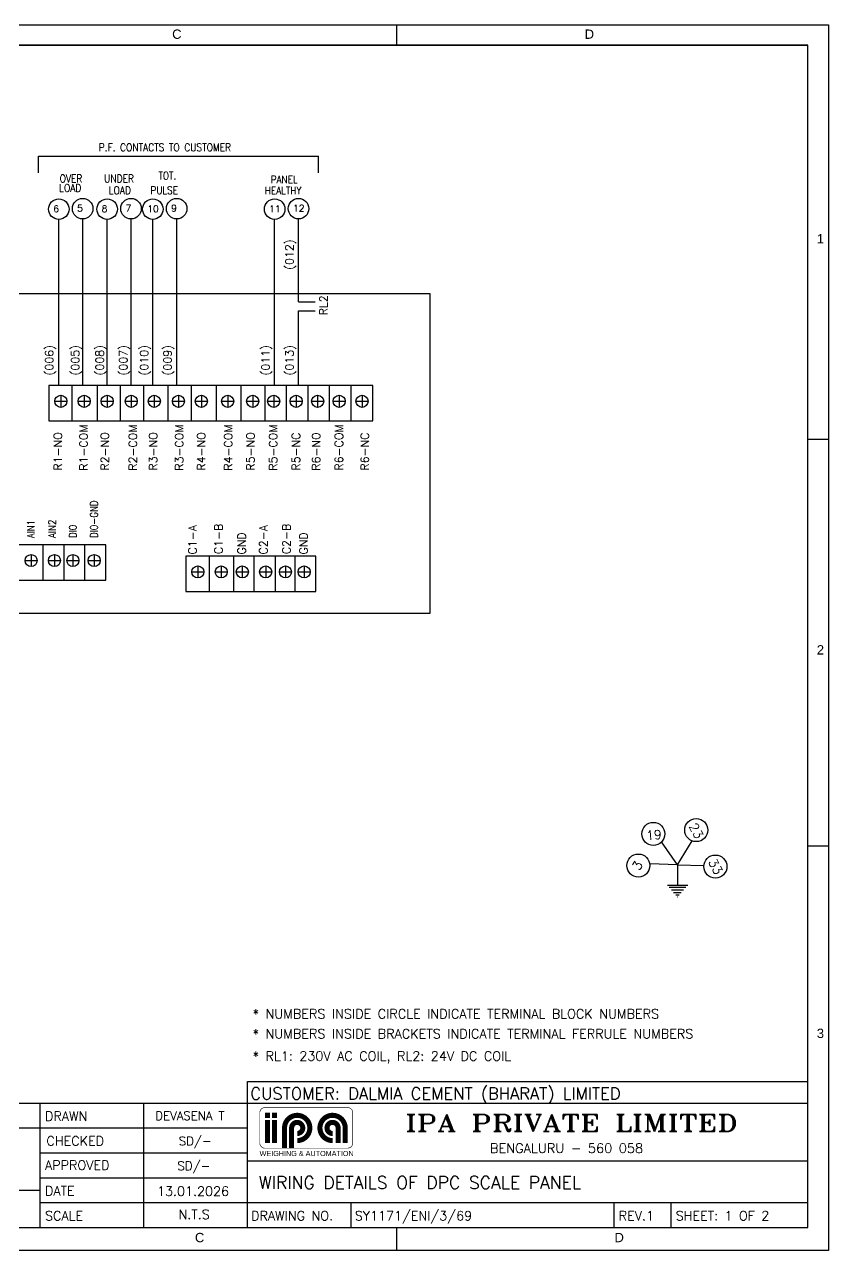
# Model space of a CAD drawing. Header units: inches. Extents: x 784 to 2184505, y 7 to 371504.
# Drawn here: x 1078380 to 1138371, y 275330 to 366831 of the extents above; entities that cross this region are included whole.
import ezdxf

# ---------------------------------------------------------------- set-up
doc = ezdxf.new("R2010")
doc.units = ezdxf.units.IN
doc.header["$MEASUREMENT"] = 0
doc.layers.add('Object', color=2, linetype='Continuous', lineweight=30)
doc.layers.add('SHEET', color=10, linetype='Continuous')
doc.styles.add('R_RomanS', font='romans.shx', dxfattribs={"width": 0.85})
doc.styles.add('ROMAMC', font='romanc.shx', dxfattribs={"height": 7})
doc.styles.add('ROMANC', font='romanc.shx', dxfattribs={"height": 5})
doc.styles.add('ROMAND', font='romand', dxfattribs={"height": 3})
doc.styles.add('ROMANS', font='romans')
doc.styles.add('ROMANT', font='romant', dxfattribs={"width": 1.3, "height": 4})
doc.styles.get("Standard").update_dxf_attribs({"font": 'arial.ttf'})

msp = doc.modelspace()

# ---------------------------------------------------------------- linework, layer by layer
for p, q in [((1079413.24843, 356999.39984, 8472.23936), (1100306.19249, 356999.39984, 8472.23936)), ((1098826.03796, 346129.07798, 4788732.06887), (1100069.87066, 346129.07798, 4788732.06887)), ((1098826.03796, 345455.15113, 4788732.06887), (1100069.87066, 345455.15113, 4788732.06887)), ((1081918.70824, 339880.27502, 6673.9574), (1081918.70824, 337245.35789, 6673.9574)), ((1083800.63924, 339880.27502, 6673.9574), (1083800.63924, 337245.35789, 6673.9574)), ((1085528.11988, 339880.27502, 6673.9574), (1085528.11988, 337245.35789, 6673.9574)), ((1087257.5606, 339880.27502, 6673.9574), (1087257.5606, 337245.35789, 6673.9574)), ((1089072.71704, 339880.27502, 6673.9574), (1089072.71704, 337245.35789, 6673.9574)), ((1090824.23652, 339880.27502, 6673.9574), (1090824.23652, 337245.35789, 6673.9574)), ((1092668.61287, 339880.27502, 6673.9574), (1092668.61287, 337245.35789, 6673.9574)), ((1094517.4316, 339880.27502, 6673.9574), (1094517.4316, 337245.35789, 6673.9574)), ((1096305.87821, 339880.27502, 6673.9574), (1096305.87821, 337245.35789, 6673.9574)), ((1097910.49365, 339880.27502, 6673.9574), (1097910.49365, 337245.35789, 6673.9574)), ((1099515.10909, 339880.27502, 6673.9574), (1099515.10909, 337245.35789, 6673.9574)), ((1101119.72453, 339880.27502, 6673.9574), (1101119.72453, 337245.35789, 6673.9574)), ((1102724.33997, 339880.27502, 6673.9574), (1102724.33997, 337245.35789, 6673.9574)), ((1080633.52605, 338710.36719, 2121632.24055), (1081536.14472, 338710.36719, 2121632.24055)), ((1081084.83538, 339161.67653, 2121632.24055), (1081084.83538, 338259.05786, 2121632.24055)), ((1082376.86506, 338710.36719, 2121632.24055), (1083279.48373, 338710.36719, 2121632.24055)), ((1082828.17439, 339161.67653, 2121632.24055), (1082828.17439, 338259.05786, 2121632.24055)), ((1084095.61164, 338710.36719, 2121632.24055), (1084998.23032, 338710.36719, 2121632.24055)), ((1084546.92098, 339161.67653, 2121632.24055), (1084546.92098, 338259.05786, 2121632.24055)), ((1085892.37031, 338710.36719, 2121632.24055), (1086794.98898, 338710.36719, 2121632.24055)), ((1086343.67965, 339161.67653, 2121632.24055), (1086343.67965, 338259.05786, 2121632.24055)), ((1087612.20442, 338710.36719, 2121632.24055), (1088514.82309, 338710.36719, 2121632.24055)), ((1088063.51375, 339161.67653, 2121632.24055), (1088063.51375, 338259.05786, 2121632.24055)), ((1089410.41463, 338710.36719, 2121632.24055), (1090313.0333, 338710.36719, 2121632.24055)), ((1089861.72396, 339161.67653, 2121632.24055), (1089861.72396, 338259.05786, 2121632.24055)), ((1091122.3677, 338710.36719, 2121632.24055), (1092024.98637, 338710.36719, 2121632.24055)), ((1091573.67704, 339161.67653, 2121632.24055), (1091573.67704, 338259.05786, 2121632.24055)), ((1093087.3486, 338710.36719, 2121632.24055), (1093989.96727, 338710.36719, 2121632.24055)), ((1093538.65794, 339161.67653, 2121632.24055), (1093538.65794, 338259.05786, 2121632.24055)), ((1094954.22056, 338710.36719, 2121632.24055), (1095856.83923, 338710.36719, 2121632.24055)), ((1095405.52989, 339161.67653, 2121632.24055), (1095405.52989, 338259.05786, 2121632.24055)), ((1096520.72114, 338710.36719, 2121632.24055), (1097423.33981, 338710.36719, 2121632.24055)), ((1096972.03047, 339161.67653, 2121632.24055), (1096972.03047, 338259.05786, 2121632.24055)), ((1098197.28559, 338710.36719, 2121632.24055), (1099099.90426, 338710.36719, 2121632.24055)), ((1098648.59492, 339161.67653, 2121632.24055), (1098648.59492, 338259.05786, 2121632.24055)), ((1099801.90103, 338710.36719, 2121632.24055), (1100704.5197, 338710.36719, 2121632.24055)), ((1100253.21036, 339161.67653, 2121632.24055), (1100253.21036, 338259.05786, 2121632.24055)), ((1101406.51647, 338710.36719, 2121632.24055), (1102309.13514, 338710.36719, 2121632.24055)), ((1101857.8258, 339161.67653, 2121632.24055), (1101857.8258, 338259.05786, 2121632.24055)), ((1103113.36756, 338710.36719, 2121632.24055), (1104015.98623, 338710.36719, 2121632.24055)), ((1103564.6769, 339161.67653, 2121632.24055), (1103564.6769, 338259.05786, 2121632.24055)), ((1092150.28109, 327142.87856, -92505.36388), (1092150.28109, 324507.96143, -92505.36388)), ((1093965.43753, 327142.87856, -92505.36388), (1093965.43753, 324507.96143, -92505.36388)), ((1095503.27841, 327142.87856, -92505.36388), (1095503.27841, 324507.96143, -92505.36388)), ((1097076.41399, 327142.87856, -92505.36388), (1097076.41399, 324507.96143, -92505.36388)), ((1098548.20874, 327142.87856, 2022452.91926), (1098548.20874, 324507.96143, 2022452.91926)), ((1090865.0989, 325972.97073, 2022452.91926), (1091767.71757, 325972.97073, 2022452.91926)), ((1091316.40824, 326424.28007, 2022452.91926), (1091316.40824, 325521.6614, 2022452.91926)), ((1092608.43791, 325972.97073, 2022452.91926), (1093511.05659, 325972.97073, 2022452.91926)), ((1093059.74725, 326424.28007, 2022452.91926), (1093059.74725, 325521.6614, 2022452.91926)), ((1094180.28046, 325972.97073, 2022452.91926), (1095082.89913, 325972.97073, 2022452.91926)), ((1094631.58979, 326424.28007, 2022452.91926), (1094631.58979, 325521.6614, 2022452.91926)), ((1095923.61947, 325972.97073, 2022452.91926), (1096826.23814, 325972.97073, 2022452.91926)), ((1096374.92881, 326424.28007, 2022452.91926), (1096374.92881, 325521.6614, 2022452.91926)), ((1097395.91303, 325972.97073, 2022452.91926), (1098298.5317, 325972.97073, 2022452.91926)), ((1097847.22237, 326424.28007, 2022452.91926), (1097847.22237, 325521.6614, 2022452.91926)), ((1098798.34637, 325972.97073, 4137411.2024), (1099700.96504, 325972.97073, 4137411.2024)), ((1099249.65571, 326424.28007, 4137411.2024), (1099249.65571, 325521.6614, 4137411.2024))]:
    msp.add_line(p, q)
at = {"color": 0}
for p, q in [((1079413.24843, 355756.80538, 8472.23936), (1079413.24843, 356999.39984, 8472.23936)), ((1100306.19249, 355756.80538, 8472.23936), (1100306.19249, 356999.39984, 8472.23936)), ((1080936.82947, 339880.27502, 4788732.06887), (1080936.82947, 352285.64172, 4788732.06887)), ((1082718.74641, 339880.27502, 4788732.06887), (1082718.74641, 352324.67468, 4788732.06887)), ((1084546.39028, 339880.27502, 4788732.06887), (1084546.39028, 352285.64172, 4788732.06887)), ((1086328.30722, 339880.27502, 4788732.06887), (1086328.30722, 352324.67468, 4788732.06887)), ((1087951.56045, 339880.27502, 4788732.06887), (1087951.56045, 352285.64172, 4788732.06887)), ((1089733.47739, 339880.27502, 4788732.06887), (1089733.47739, 352324.67468, 4788732.06887)), ((1097044.12102, 339880.27502, 4788732.06887), (1097044.12102, 352285.64172, 4788732.06887)), ((1098826.03796, 346129.07798, 4788732.06887), (1098826.03796, 352324.67468, 4788732.06887)), ((1098826.03796, 339880.27502, 4788732.06887), (1098826.03796, 345455.15113, 4788732.06887)), ((1079739.11149, 327990.70075, -1041162.94866), (1079739.11149, 325358.02401, -1041162.94866)), ((1081325.52454, 327990.70075, 1071997.05253), (1081325.52454, 325358.02401, 1071997.05253)), ((1082862.05784, 327990.70075, 1071997.05253), (1082862.05784, 325358.02401, 1071997.05253)), ((1078417.23845, 326821.78766, 1071997.05253), (1079319.08965, 326821.78766, 1071997.05253)), ((1078868.16405, 327272.71326, 1071997.05253), (1078868.16405, 326370.86206, 1071997.05253)), ((1080159.09515, 326821.78766, 1071997.05253), (1081060.94636, 326821.78766, 1071997.05253)), ((1080610.02076, 327272.71326, 1071997.05253), (1080610.02076, 326370.86206, 1071997.05253)), ((1081540.18479, 326821.78766, 3185157.05371), (1082442.036, 326821.78766, 3185157.05371)), ((1081991.11039, 327272.71326, 3185157.05371), (1081991.11039, 326370.86206, 3185157.05371)), ((1083126.59784, 326821.78766, 5298317.0549), (1084028.44904, 326821.78766, 5298317.0549)), ((1083577.52344, 327272.71326, 5298317.0549), (1083577.52344, 326370.86206, 5298317.0549)), ((1127114.11327, 304122.53449, 6061.45786), (1125914.1224, 305821.14104, 6061.45786)), ((1127114.11327, 304122.53449, 6061.45786), (1128193.05463, 305900.49059, 6061.45786)), ((1127114.11327, 304122.53449, 6061.45786), (1125035.3943, 304187.10808, 6061.45786)), ((1127114.11327, 304122.53449, 6061.45786), (1127114.11327, 302598.2679, 6061.45786)), ((1127114.11327, 304122.53449, 6061.45786), (1129075.65208, 304062.34888, 6061.45786)), ((1126352.34088, 302598.2679, 6061.45786), (1127875.88567, 302598.2679, 6061.45786)), ((1126352.34088, 302598.2679, 6061.45786), (1127875.88567, 302598.2679, 6061.45786)), ((1126493.30557, 302435.46507, 6061.45786), (1127726.96217, 302435.46507, 6061.45786)), ((1126648.50707, 302256.21985, 6061.45786), (1127562.99804, 302256.21985, 6061.45786)), ((1126818.48951, 302059.90385, 6061.45786), (1127383.41845, 302059.90385, 6061.45786)), ((1126973.6927, 301880.65667, 6061.45786), (1127219.45254, 301880.65667, 6061.45786)), ((1127071.10387, 301718.48224, 6061.45786), (1127114.11327, 301718.48224, 6061.45786))]:
    msp.add_line(p, q, dxfattribs=at)
for points, elevation in [([(1108650.83418, 346742.40302), (1038633.32794, 346742.40302), (1038633.32794, 322898.47982), (1108650.83418, 322898.47982)], 6673.9574), ([(1104380.18142, 339880.27502), (1080196.37899, 339880.27502), (1080196.37899, 337245.35789), (1104380.18142, 337245.35789)], 2121632.24055), ([(1100121.34432, 327142.87856), (1090427.95184, 327142.87856), (1090427.95184, 324507.96143), (1100121.34432, 324507.96143)], 2022452.91926)]:
    msp.add_lwpolyline(points, close=True, dxfattribs=dict(elevation=elevation))
at = {"color": 0, "elevation": 1071997.05253}
msp.add_lwpolyline([(1084448.47089, 327990.70075), (1074668.10031, 327990.70075), (1074668.10031, 325358.02401), (1084448.47089, 325358.02401)], close=True, dxfattribs=at)
for centre in [(1081084.83538, 338710.36719, 2121632.24055), (1082828.17439, 338710.36719, 2121632.24055), (1084546.92098, 338710.36719, 2121632.24055), (1086343.67965, 338710.36719, 2121632.24055), (1088063.51375, 338710.36719, 2121632.24055), (1089861.72396, 338710.36719, 2121632.24055), (1091573.67704, 338710.36719, 2121632.24055), (1093538.65794, 338710.36719, 2121632.24055), (1095405.52989, 338710.36719, 2121632.24055), (1096972.03047, 338710.36719, 2121632.24055), (1098648.59492, 338710.36719, 2121632.24055), (1100253.21036, 338710.36719, 2121632.24055), (1101857.8258, 338710.36719, 2121632.24055), (1103564.6769, 338710.36719, 2121632.24055), (1091316.40824, 325972.97073, 2022452.91926), (1093059.74725, 325972.97073, 2022452.91926), (1094631.58979, 325972.97073, 2022452.91926), (1096374.92881, 325972.97073, 2022452.91926), (1097847.22237, 325972.97073, 2022452.91926), (1099249.65571, 325972.97073, 4137411.2024)]:
    msp.add_circle(centre, 451.30934)
at = {"color": 0}
for centre in [(1078868.16405, 326821.78766, 1071997.05253), (1080610.02076, 326821.78766, 1071997.05253), (1081991.11039, 326821.78766, 3185157.05371), (1083577.52344, 326821.78766, 5298317.0549)]:
    msp.add_circle(centre, 450.9256, dxfattribs=at)
at = {"layer": 'SHEET', "color": 0, "linetype": 'Continuous'}
for p, q in [((1106168.48899, 365289.619, 12132.91572), (1106168.48899, 366830.97488, 12132.91572)), ((1138366.29837, 335847.03439, 12132.91572), (1136823.02903, 335847.28059, 12132.91572))]:
    msp.add_line(p, q, dxfattribs=at)
at = {"layer": 'SHEET', "color": 124, "linetype": 'Continuous', "true_color": 0x00a183}
for p, q in [((1016062.71979, 365289.619, 12132.91572), (1136823.02903, 365289.619, 12132.91572)), ((1016062.71979, 365289.619, 12132.91572), (1136823.02903, 365289.619, 12132.91572)), ((1016062.71979, 365289.619, 12132.91572), (1136823.02903, 365289.619, 12132.91572)), ((1136823.02903, 365289.619, 12132.91572), (1016062.71979, 365289.619, 12132.91572)), ((1136823.02903, 277041.70071, 12132.91572), (1136823.02903, 365289.619, 12132.91572)), ((1138361.4574, 305502.13656, 12132.91572), (1136823.02903, 305502.38199, 12132.91572)), ((1095021.38352, 286330.95527, 12132.91572), (1095021.38352, 287947.89741, 12132.91572)), ((1095021.38352, 287947.89741, 12132.91572), (1136823.02903, 287947.89741, 12132.91572)), ((1095021.38352, 286330.95527, 12132.91572), (1095021.38352, 287947.89741, 12132.91572)), ((1016062.71979, 286330.95527, 12132.91572), (1136823.02903, 286330.95527, 12132.91572)), ((1016062.71979, 286330.95527, 12132.91572), (1136823.02903, 286330.95527, 12132.91572)), ((1079539.2926, 277041.70071, 12132.91572), (1079539.2926, 286330.95527, 12132.91572)), ((1087280.33806, 277041.70071, 12132.91572), (1087280.33806, 286330.95527, 12132.91572)), ((1095021.38352, 277041.70071, 12132.91572), (1095021.38352, 286330.95527, 12132.91572)), ((1065605.41076, 284473.10436, 12132.91572), (1095021.38352, 284473.10436, 12132.91572)), ((1079539.2926, 282615.25345, 12132.91572), (1095021.38352, 282615.25345, 12132.91572)), ((1095021.38352, 282022.24211, 12132.91572), (1136823.02903, 282022.24211, 12132.91572)), ((1079539.2926, 280757.40254, 12132.91572), (1095021.38352, 280757.40254, 12132.91572)), ((1065605.41076, 279828.47708, 12132.91572), (1079539.2926, 279828.47708, 12132.91572)), ((1079539.2926, 278899.55162, 12132.91572), (1136823.02903, 278899.55162, 12132.91572)), ((1102762.42899, 277041.70071, 12132.91572), (1102762.42899, 278899.55162, 12132.91572)), ((1122390.95633, 277041.70071, 12132.91572), (1122390.95633, 278899.55162, 12132.91572)), ((1126640.79405, 277041.70071, 12132.91572), (1126640.79405, 278899.55162, 12132.91572)), ((1016062.71979, 277041.70071, 12132.91572), (1136823.02903, 277041.70071, 12132.91572)), ((1106168.48899, 275329.78858, 12132.91572), (1106168.48899, 277041.70071, 12132.91572))]:
    msp.add_line(p, q, dxfattribs=at)
at = {"layer": 'SHEET', "color": 124, "linetype": 'Continuous', "true_color": 0x00a183, "elevation": 12132.91572}
msp.add_lwpolyline([(1138371.23812, 275329.78858), (1009869.88342, 275329.78858), (1009869.88342, 366811.21585), (1138371.23812, 366811.21585)], close=True, dxfattribs=at)
at = {"layer": 'SHEET', "color": 4, "linetype": 'Continuous', "const_width": 45.25582}
msp.add_lwpolyline([(1102494.89918, 285995.31666), (1096316.27323, 285995.31666, 0.4142135624), (1095939.14141, 285618.18484), (1095939.14141, 283343.84328, 0.4142135624), (1096316.27323, 282966.71147), (1102494.89918, 282966.71147, 0.4142135624), (1102872.031, 283343.84328), (1102872.031, 285618.18484, 0.4142135624)], format="xyb", close=True, dxfattribs=at)
at = {"layer": 'SHEET', "color": 4, "linetype": 'Continuous', "const_width": 377.13182}
for points in [[(1096501.18776, 285229.35201), (1096501.18776, 285606.48383)], [(1097029.1723, 285229.35201), (1097029.1723, 285606.48383)], [(1096501.18776, 283343.69293), (1096501.18776, 285078.49929)], [(1097029.1723, 283343.69293), (1097029.1723, 285078.49929)], [(1097783.43594, 282966.56111), (1097783.43594, 284475.08838)]]:
    msp.add_lwpolyline(points, dxfattribs=at)
for points in [[(1097783.43594, 284475.08838, -2.4142135624), (1098726.26548, 283532.25884, 0.048516246)], [(1102309.01775, 283343.69293), (1102309.01775, 284475.08838, 2.4142135624), (1101366.18821, 283532.25884, 0.362037375)], [(1098311.42048, 282966.56111), (1098311.42048, 284475.08838, -2.4142135624), (1098726.26548, 284060.24338, 1.7118172848)], [(1101781.0332, 283343.69293), (1101781.0332, 284475.08838, 2.4142135624), (1101366.18821, 284060.24338, 0.3121925891)]]:
    msp.add_lwpolyline(points, format="xyb", dxfattribs=at)
at = {"layer": 'SHEET', "color": 0}
for centre, radius in [((1080936.82947, 353051.08008, 4788732.06887), 765.43836), ((1082718.74641, 353090.11303, 4788732.06887), 765.43836), ((1084546.39028, 353051.08008, 4788732.06887), 765.43836), ((1086328.30722, 353090.11303, 4788732.06887), 765.43836), ((1087951.56045, 353051.08008, 4788732.06887), 765.43836), ((1089733.47739, 353090.11303, 4788732.06887), 765.43836), ((1097044.12102, 353051.08008, 4788732.06887), 765.43836), ((1098826.03796, 353090.11303, 4788732.06887), 765.43836), ((1128501.73728, 306703.12826, 6061.45786), 859.94896), ((1125301.23994, 306424.37178, 6061.45786), 859.94896), ((1124184.74951, 304060.95077, 6061.45786), 859.94896), ((1129932.18371, 303985.76056, 6061.45786), 859.94896)]:
    msp.add_circle(centre, radius, dxfattribs=at)

# ---------------------------------------------------------------- texts
at = {"color": 0, "linetype": 'Continuous', "style": 'R_RomanS', "width": 0.85}
for s, height, p in [('P.F. CONTACTS TO CUSTOMER', 581.3829712, (1083923.67866, 357366.3061, 3741398.33276)), ('OVER ', 581.382971, (1080999.97503, 355044.02639, 4642432.86963)), ('UNDER', 581.382971, (1084320.08035, 355044.02639, 4642432.86963)), ('TOT.', 567.317254, (1088375.1384, 355264.98878, 4595747.6387)), ('PANEL', 567.317254, (1096753.06302, 354979.50955, 4595747.6387)), ('LOAD', 581.382971, (1080961.40399, 354346.18193, 4642432.86963)), ('LOAD', 581.382971, (1084663.65354, 354170.35883, 4642433.62093)), ('PULSE', 567.317254, (1087782.75172, 354175.3892, 4595747.6387)), ('HEALTHY', 567.317254, (1096311.20294, 354157.87583, 4595747.6387))]:
    msp.add_text(s, height=height, dxfattribs=at).set_placement(p)
at = {"color": 0, "linetype": 'Continuous', "style": 'ROMANC'}
for s, height, p in [('6', 498.21284, (1080527.1962, 352828.97807, 4640364.17686)), ('5', 498.21284, (1082309.11314, 352868.01102, 4640364.17686)), ('8', 498.21284, (1084136.75701, 352828.97807, 4640364.17686)), ('7', 498.21284, (1085918.67395, 352868.01102, 4640364.17686)), ('10', 498.212836, (1087541.92718, 352828.97807, 4640364.17686)), ('9', 498.21284, (1089323.84412, 352868.01102, 4640364.17686)), ('11', 498.212836, (1096634.48775, 352828.97807, 4640364.17686)), ('12', 498.212836, (1098416.40469, 352868.01102, 4640364.17686))]:
    msp.add_text(s, height=height, dxfattribs=at).set_placement(p)
at = {"color": 0, "style": 'R_RomanS', "width": 0.85}
for s, p in [('DI0-GND', (1083841.32076, 328509.37782, 1072020.60599)), ('AIN1', (1079120.41822, 328486.86502, 1072020.60599)), ('AIN2', (1080718.37442, 328509.37782, 1072020.60599)), ('DI0', (1082254.90771, 328509.37782, 1072020.60599))]:
    msp.add_text(s, height=552.578346, rotation=90, dxfattribs=at).set_placement(p)
at = {"color": 0, "style": 'ROMAND'}
for s, height, p in [('CUSTOMER: DALMIA CEMENT (BHARAT) LIMITED', 891.4686096, (1095233.79382, 286595.20579, 9781.55083)), ('DRAWN', 696.694092, (1079911.33635, 285005.53217, 12132.91572)), ('DEVASENA T', 643.056664, (1088139.06539, 285064.74342, 12132.91572)), ('CHECKED', 696.694092, (1080016.45792, 283156.55937, 12132.91572)), ('SD/-', 643.056664, (1089890.51993, 283177.99599, 12132.91572)), ('APPROVED', 696.694092, (1079911.33635, 281350.66203, 12132.91572)), ('SD/-', 643.056664, (1089791.8509, 281325.30902, 12132.91572)), ('DATE', 696.694092, (1079911.33635, 279436.41849, 12132.91572)), ('13.01.2026', 697.03662, (1088263.51545, 279411.83208, 12132.91572)), ('WIRING DETAILS OF DPC SCALE PANEL', 938.3880101, (1095857.29928, 279930.52518, 12015.34748)), ('SCALE', 696.694092, (1079911.33635, 277574.88392, 12132.91572)), ('N.T.S', 696.694092, (1089869.13131, 277673.24611, 12132.91572)), ('DRAWING NO.', 696.6940917, (1095286.87722, 277574.12852, 12132.91572)), ('SY1171/ENI/3/69', 696.6940917, (1103027.92268, 277574.12852, 12132.91572)), ('REV.1', 696.694092, (1122719.65107, 277574.12852, 12132.91572)), ('SHEET: 1 OF 2', 696.6940917, (1126969.48879, 277574.12852, 12132.91572))]:
    msp.add_text(s, height=height, dxfattribs=at).set_placement(p)
at = {"color": 4, "style": 'ROMANT', "width": 1.3}
msp.add_text('IPA PRIVATE LIMITED', height=1258.2536029, dxfattribs=at).set_placement((1106802.79842, 284213.80357, 424861.84625))
at = {"color": 4, "style": 'ROMAND'}
msp.add_text('BENGALURU - 560 058', height=707.7676516, dxfattribs=at).set_placement((1113107.12139, 282605.9651, 424861.84625))
at = {"layer": 'Object', "color": 7, "insert": (1092183.34137, 282760.84914), "char_height": 385.1902062, "width": 14498.5023624, "attachment_point": 1, "style": 'ROMANS'}
msp.add_mtext('\\pxqc;{\\fArial|b0|i0|c0|p0;\\C4;WEIGHING & AUTOMATION}', dxfattribs=at)
at = {"layer": 'SHEET', "color": 0, "linetype": 'Continuous'}
for s, p in [('C', (1089394.80246, 365762.5972, 12132.91572)), ('D', (1120177.78111, 365762.5972, 12132.91572)), ('1', (1137500.16414, 350493.66358, 12132.91572)), ('2', (1137500.16414, 319811.4431, 12132.91572)), ('3', (1137500.16414, 291188.43216, 12132.91572)), ('C', (1091093.34376, 275946.71886, 12132.91572)), ('D', (1122403.30123, 275946.71842, 12132.91572))]:
    msp.add_text(s, height=696.69409, dxfattribs=at).set_placement(p)
at = {"layer": 'SHEET', "color": 0, "linetype": 'Continuous', "style": 'ROMAMC'}
for s, p in [('(012)', (1098450.53602, 348527.47599, -2368041.22243)), ('RL2', (1100989.12219, 345126.26346, -2368041.22243)), ('(006)', (1080529.37439, 340640.60635, -2405272.6295)), ('(005)', (1082461.63083, 340640.60635, -2405272.6295)), ('(008)', (1084289.88379, 340640.60635, -2368041.22243)), ('(007)', (1086052.05669, 340640.60635, -2368041.22243)), ('(010)', (1087603.22369, 340640.60635, -2368041.22243)), ('(009)', (1089351.7899, 340640.60635, -2368041.22243)), ('(011)', (1096667.10269, 340640.60635, -2368041.22243)), ('(013)', (1098450.53602, 340640.60635, -2368041.22243)), ('R1-COM', (1083090.41361, 333528.44815, 2121655.81405)), ('R2-COM', (1086764.22173, 333528.44815, 2121655.81405)), ('R3-COM', (1090224.74633, 333528.44815, 2121655.81405)), ('R4-COM', (1093881.89257, 333528.44815, 2121655.81405)), ('R5-COM', (1097229.59197, 333528.44815, 2121655.81405)), ('R6-COM', (1102145.66535, 333538.18564, 2121655.81405)), ('R1-NO', (1081171.32499, 333538.18564, 2121655.81405)), ('R2-NO', (1084668.17831, 333538.18564, 2121655.81405)), ('R3-NO', (1088277.44754, 333538.18564, 2121655.81405)), ('R4-NO', (1091867.04994, 333538.18564, 2121655.81405)), ('R5-NO', (1095548.14244, 333538.18564, 2121655.81405)), ('R5-NC', (1098936.43447, 333538.18564, 2121655.81405)), ('R6-NO', (1100438.82285, 333528.44815, 2121655.81405)), ('R6-NC', (1104067.27668, 333538.18564, 2121655.81405)), ('C1-A', (1091218.24936, 327278.37468, 2022476.49277)), ('C1-B', (1093157.85447, 327300.90664, 2022476.49277)), ('C2-A', (1096502.37145, 327278.37468, 2022476.49277)), ('C2-B', (1098220.1241, 327300.90664, 2022476.49277)), ('GND', (1094884.05864, 327278.37468, 2022476.49277)), ('GND', (1099502.12455, 327278.37468, 4137434.77591))]:
    msp.add_text(s, height=601.745975, rotation=90, dxfattribs=at).set_placement(p)
at = {"layer": 'SHEET', "color": 0, "style": 'ROMAND'}
for s, height, rotation, p in [('19', 678.304663, 4.5267869343, (1124794.18453, 305962.06255, 6061.45786)), ('23', 678.304663, 298.0360570921, (1127929.80327, 307006.82418, 6061.45786)), ('3', 678.30466, 57.5079898668, (1124248.58838, 303635.42268, 6061.45786)), ('33', 678.304663, 298.0360570921, (1129375.56512, 304334.86727, 6061.45786))]:
    msp.add_text(s, height=height, rotation=rotation, dxfattribs=at).set_placement(p)
for s, p in [('* NUMBERS INSIDE CIRCLE INDICATE TERMINAL BLOCK NUMBERS', (1095404.1333, 292642.9179, 20507318.33302)), ('* NUMBERS INSIDE BRACKETS INDICATE TERMINAL FERRULE NUMBERS', (1095404.1333, 291159.54473, 20507318.33302)), ('* RL1: 230V AC COIL, RL2: 24V DC COIL', (1095404.1333, 289488.65415, 20507318.33302))]:
    msp.add_text(s, height=700, dxfattribs=at).set_placement(p)

doc.saveas('drawing.dxf')
